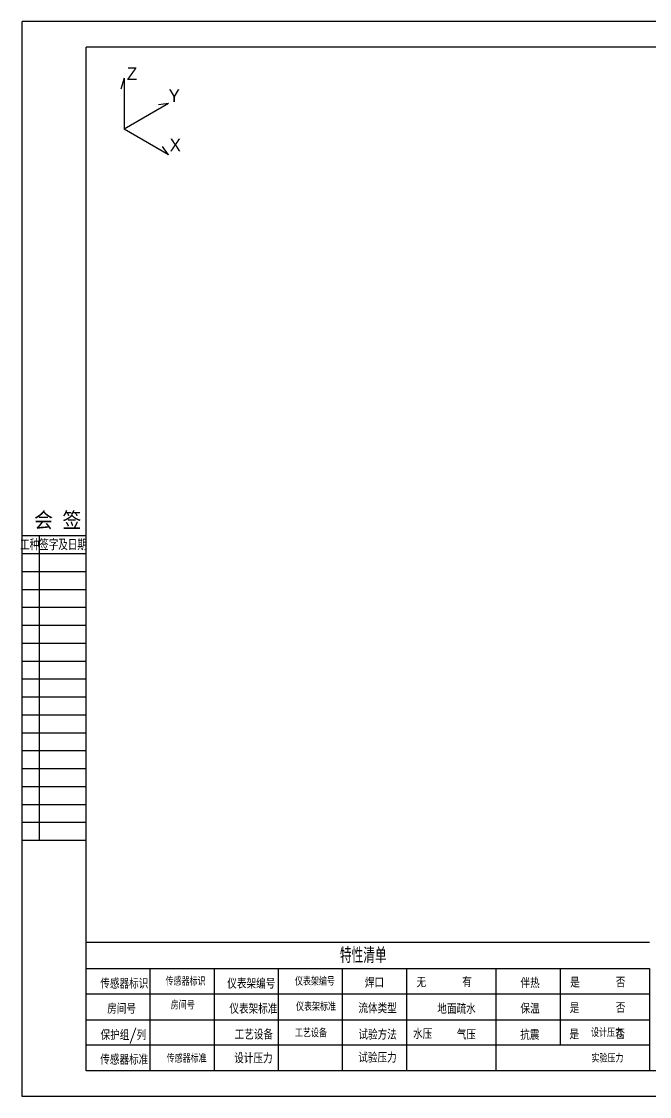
# Model space of a CAD drawing. Header units: inches. Extents: x 0 to 594, y 0 to 840.
# Drawn here: x 0 to 245.3, y 0.1 to 420.1 of the extents above; entities that cross this region are included whole.
import ezdxf
from ezdxf.enums import TextEntityAlignment as Align

# ---------------------------------------------------------------- set-up
doc = ezdxf.new("R2010")
doc.units = ezdxf.units.IN
doc.header["$MEASUREMENT"] = 0
doc.layers.add('GT_1', color=7, linetype='Continuous')
doc.layers.add('图框', color=4, linetype='Continuous')
doc.styles.add('HTX1', font='O8116901', dxfattribs={"width": 1.02})
doc.styles.add('HZ', font='txt_____.ttf', dxfattribs={"width": 0.7, "bigfont": 'HZTXT'})
doc.styles.add('OCHINESE', font='romant.shx', dxfattribs={"width": 0.7, "bigfont": 'OCHINESE.shx'})
doc.styles.add('ROMAND', font='romand__.ttf', dxfattribs={"width": 0.7, "bigfont": 'OCHINESE.shx'})
doc.styles.add('ROMANS', font='romans.shx', dxfattribs={"width": 0.8, "bigfont": 'ochinese.shx'})

# ---------------------------------------------------------------- blocks, each defined once
blk = doc.blocks.new('会签')
at = {"color": 0}
for p, q in [((3629.69, -1305.73), (3604.69, -1305.73)), ((3611.37, -1424.73), (3611.37, -1305.73)), ((3629.69, -1312.73), (3604.69, -1312.73)), ((3629.69, -1319.73), (3604.69, -1319.73)), ((3629.69, -1326.73), (3604.69, -1326.73)), ((3629.69, -1333.73), (3604.69, -1333.73)), ((3629.69, -1340.73), (3604.69, -1340.73)), ((3629.69, -1347.73), (3604.69, -1347.73)), ((3629.69, -1354.73), (3604.69, -1354.73)), ((3629.69, -1361.73), (3604.69, -1361.73)), ((3629.69, -1368.73), (3604.69, -1368.73)), ((3629.69, -1375.73), (3604.69, -1375.73)), ((3629.69, -1382.73), (3604.69, -1382.73)), ((3629.69, -1389.73), (3604.69, -1389.73)), ((3629.69, -1396.73), (3604.69, -1396.73)), ((3629.69, -1403.73), (3604.69, -1403.73)), ((3629.69, -1410.73), (3604.69, -1410.73)), ((3629.69, -1417.73), (3604.69, -1417.73)), ((3629.69, -1424.73), (3604.69, -1424.73))]:
    blk.add_line(p, q, dxfattribs=at)
for s, height, style, width, p in [('会 签  ', 6, 'HZ', 0.9, (3622.23, -1302.52)), ('工种签字及日期', 3.8, 'ROMAND', 0.7, (3616.9, -1310.89))]:
    blk.add_text(s, height=height, dxfattribs=dict(at, style=style, width=width)).set_placement(p, align=Align.CENTER)
blk = doc.blocks.new('2016-A1-ISO')
at = {"linetype": 'Continuous'}
for p, q in [((39.81, 397.9), (38.44, 393.51)), ((39.81, 397.9), (39.81, 377.9)), ((57.13, 387.9), (39.81, 377.9)), ((57.13, 387.9), (53.22, 387.5)), ((57.13, 367.9), (39.81, 377.9)), ((57.13, 367.9), (54.81, 371.21))]:
    blk.add_line(p, q, dxfattribs=at)
at = {"color": 7}
for p, q in [((25, 60.34), (245, 60.34)), ((49.93, 10), (49.93, 50)), ((75, 50), (75, 10)), ((99.93, 50), (99.93, 10)), ((125, 50), (125, 10)), ((150.05, 50), (150.05, 10)), ((185, 50), (185, 10)), ((210.05, 50), (210.05, 20)), ((245, 40), (25, 40)), ((25, 30), (245, 30)), ((245, 20), (25, 20))]:
    blk.add_line(p, q, dxfattribs=at)
blk.add_lwpolyline([(25, 50), (245, 50), (245, 10), (25, 10)], close=True, dxfattribs=at)
at = {"layer": 'GT_1'}
for p, q in [((594, 420), (0, 420)), ((0, 0), (0, 420)), ((594, 0), (0, 0))]:
    blk.add_line(p, q, dxfattribs=at)
at = {"layer": 'GT_1', "color": 1}
for p, q in [((584, 410), (25, 410)), ((25, 10), (25, 410)), ((584, 10), (25, 10))]:
    blk.add_line(p, q, dxfattribs=at)
at = {"layer": '图框', "color": 7}
blk.add_line((186.87, 30), (245, 30), dxfattribs=at)
at = {"color": 0}
blk.add_blockref('会签', (-3604.69, 1524.73), dxfattribs=at)
at = {"color": 7, "style": 'OCHINESE'}
for s, height, width, p in [('特性清单', 6, 0.8, (124.08, 52.11)), ('传感器标识', 4, 0.75, (30.49, 42.13)), ('仪表架编号', 4, 0.75, (80.08, 42.13)), ('焊口', 4, 0.75, (133.84, 42.48)), ('无', 4, 0.75, (154.01, 42.62)), ('有', 4, 0.75, (171.84, 42.71)), ('伴热', 4, 0.75, (194.6, 42.33)), ('是', 4, 0.75, (214.01, 42.54)), ('否', 4, 0.75, (231.84, 42.63)), ('房间号', 4, 0.75, (33.18, 32.33)), ('仪表架标准', 4, 0.75, (80.91, 32.29)), ('流体类型', 4, 0.75, (131.29, 32.48)), ('地面疏水', 4, 0.75, (162.12, 32.27)), ('保温', 4, 0.75, (194.6, 32.38)), ('是', 4, 0.75, (213.86, 32.59)), ('否', 4, 0.75, (231.84, 32.68)), ('保护组/列', 4, 0.75, (30.58, 22.01)), ('工艺设备', 4, 0.75, (82.96, 22.25)), ('试验方法', 4, 0.75, (131.29, 22.2)), ('水压', 4, 0.75, (152.66, 22.48)), ('气压', 4, 0.75, (169.71, 22.21)), ('抗震', 4, 0.75, (194.49, 22.12)), ('是', 4, 0.75, (213.75, 22.33)), ('否', 4, 0.75, (231.73, 22.42)), ('传感器标准', 4, 0.75, (30.47, 12.45)), ('设计压力', 4, 0.75, (82.79, 12.98)), ('试验压力', 4, 0.75, (131.25, 13.21))]:
    blk.add_text(s, height=height, dxfattribs=dict(at, width=width)).set_placement(p)
at = {"layer": 'GT_1', "style": 'HTX1'}
for s, p in [('Z', (40.84, 397.1)), ('Y', (57.14, 388.54)), ('X', (57.55, 369.22))]:
    blk.add_text(s, height=5, dxfattribs=at).set_placement(p)

msp = doc.modelspace()

# ---------------------------------------------------------------- block references
at = {"layer": 'GT_1', "color": 3}
ref = msp.add_blockref('2016-A1-ISO', (0.26, 0.11), dxfattribs=at)
ref.add_attrib('传感器标识', '传感器标识', (56.24, 43.48), dxfattribs={"layer": '0', "color": 3, "height": 3, "style": 'ROMANS', "width": 0.8})
ref.add_attrib('房间号', '房间号', (58.26, 34.19), dxfattribs={"layer": '0', "color": 3, "height": 3, "style": 'ROMANS', "width": 0.8})
ref.add_attrib('传感器标准', '传感器标准', (56.65, 13.38), dxfattribs={"layer": '0', "color": 3, "height": 3, "style": 'ROMANS', "width": 0.8})
ref.add_attrib('仪表架编号', '仪表架编号', (106.78, 43.48), dxfattribs={"layer": '0', "color": 3, "height": 3, "style": 'ROMANS', "width": 0.8})
ref.add_attrib('仪表架标准', '仪表架标准', (107.19, 33.58), dxfattribs={"layer": '0', "color": 3, "height": 3, "style": 'ROMANS', "width": 0.8})
ref.add_attrib('工艺设备', '工艺设备', (106.78, 23.28), dxfattribs={"layer": '0', "color": 3, "height": 3, "style": 'ROMANS', "width": 0.8})
ref.add_attrib('设计压力', '设计压力', (222.45, 23.42), dxfattribs={"layer": '0', "color": 3, "height": 3, "style": 'ROMANS', "width": 0.8})
ref.add_attrib('实验压力', '实验压力', (222.57, 13.41), dxfattribs={"layer": '0', "color": 3, "height": 3, "style": 'ROMANS', "width": 0.8})

doc.saveas('drawing.dxf')
